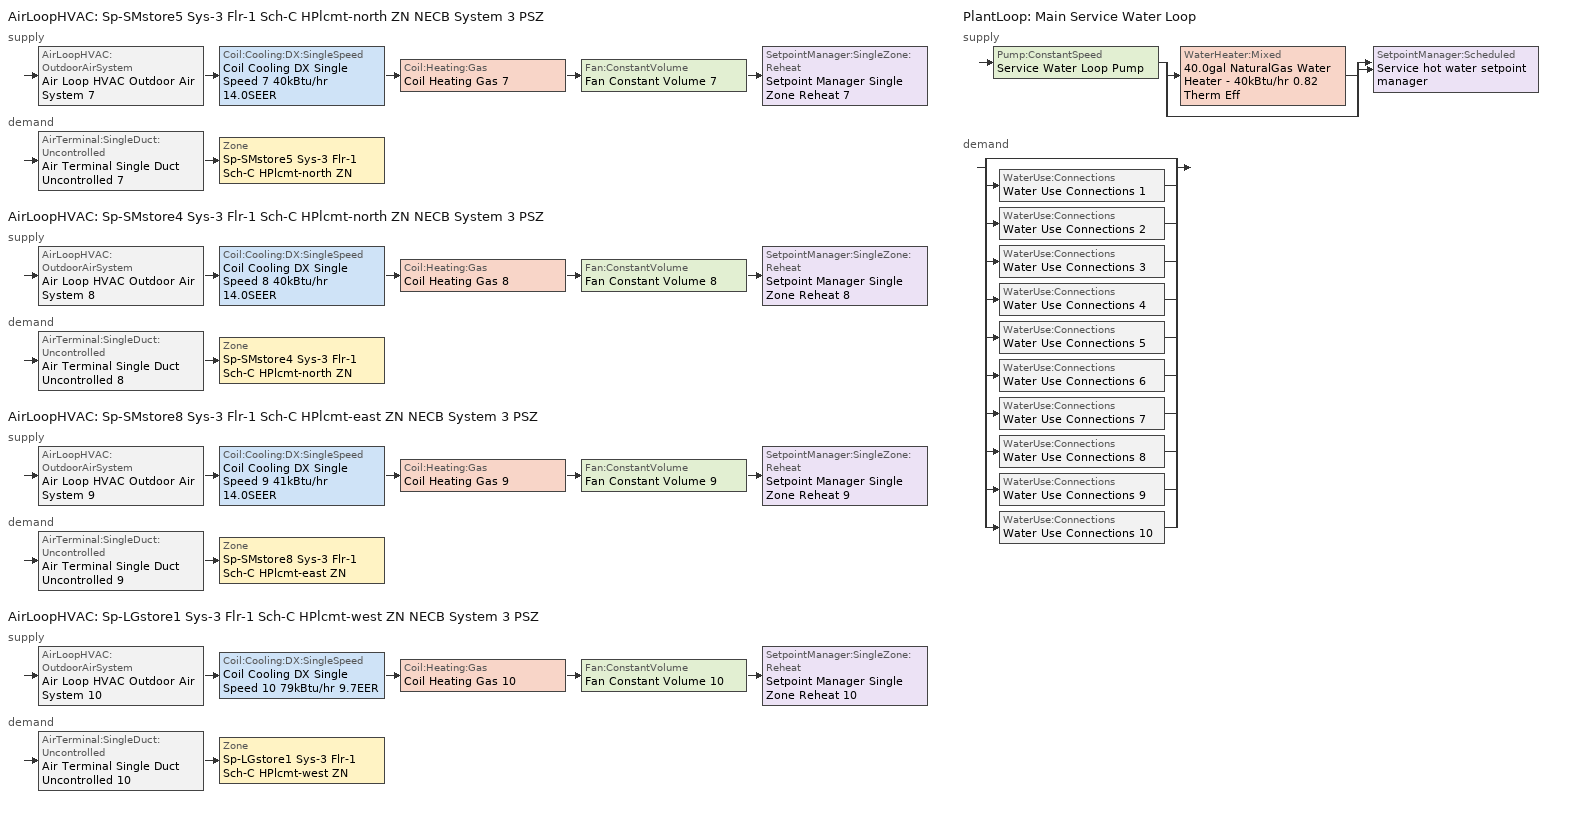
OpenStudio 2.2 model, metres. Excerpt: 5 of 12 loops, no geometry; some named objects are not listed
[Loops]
AirLoopHVAC 'Sp-SMstore5 Sys-3 Flr-1 Sch-C HPlcmt-north ZN NECB System 3 PSZ'
 supply: AirLoopHVAC:OutdoorAirSystem 'Air Loop HVAC Outdoor Air System 7' > Coil:Cooling:DX:SingleSpeed 'Coil Cooling DX Single Speed 7 40kBtu/hr 14.0SEER' > Coil:Heating:Gas 'Coil Heating Gas 7' > Fan:ConstantVolume 'Fan Constant Volume 7' > SetpointManager:SingleZone:Reheat 'Setpoint Manager Single Zone Reheat 7'
 demand: AirTerminal:SingleDuct:Uncontrolled 'Air Terminal Single Duct Uncontrolled 7' > Zone 'Sp-SMstore5 Sys-3 Flr-1 Sch-C HPlcmt-north ZN'
AirLoopHVAC 'Sp-SMstore4 Sys-3 Flr-1 Sch-C HPlcmt-north ZN NECB System 3 PSZ'
 supply: AirLoopHVAC:OutdoorAirSystem 'Air Loop HVAC Outdoor Air System 8' > Coil:Cooling:DX:SingleSpeed 'Coil Cooling DX Single Speed 8 40kBtu/hr 14.0SEER' > Coil:Heating:Gas 'Coil Heating Gas 8' > Fan:ConstantVolume 'Fan Constant Volume 8' > SetpointManager:SingleZone:Reheat 'Setpoint Manager Single Zone Reheat 8'
 demand: AirTerminal:SingleDuct:Uncontrolled 'Air Terminal Single Duct Uncontrolled 8' > Zone 'Sp-SMstore4 Sys-3 Flr-1 Sch-C HPlcmt-north ZN'
AirLoopHVAC 'Sp-SMstore8 Sys-3 Flr-1 Sch-C HPlcmt-east ZN NECB System 3 PSZ'
 supply: AirLoopHVAC:OutdoorAirSystem 'Air Loop HVAC Outdoor Air System 9' > Coil:Cooling:DX:SingleSpeed 'Coil Cooling DX Single Speed 9 41kBtu/hr 14.0SEER' > Coil:Heating:Gas 'Coil Heating Gas 9' > Fan:ConstantVolume 'Fan Constant Volume 9' > SetpointManager:SingleZone:Reheat 'Setpoint Manager Single Zone Reheat 9'
 demand: AirTerminal:SingleDuct:Uncontrolled 'Air Terminal Single Duct Uncontrolled 9' > Zone 'Sp-SMstore8 Sys-3 Flr-1 Sch-C HPlcmt-east ZN'
AirLoopHVAC 'Sp-LGstore1 Sys-3 Flr-1 Sch-C HPlcmt-west ZN NECB System 3 PSZ'
 supply: AirLoopHVAC:OutdoorAirSystem 'Air Loop HVAC Outdoor Air System 10' > Coil:Cooling:DX:SingleSpeed 'Coil Cooling DX Single Speed 10 79kBtu/hr 9.7EER' > Coil:Heating:Gas 'Coil Heating Gas 10' > Fan:ConstantVolume 'Fan Constant Volume 10' > SetpointManager:SingleZone:Reheat 'Setpoint Manager Single Zone Reheat 10'
 demand: AirTerminal:SingleDuct:Uncontrolled 'Air Terminal Single Duct Uncontrolled 10' > Zone 'Sp-LGstore1 Sys-3 Flr-1 Sch-C HPlcmt-west ZN'
PlantLoop 'Main Service Water Loop'
 supply: Pump:ConstantSpeed 'Service Water Loop Pump' > split
  | WaterHeater:Mixed '40.0gal NaturalGas Water Heater - 40kBtu/hr 0.82 Therm Eff'
  | bypass
  join > SetpointManager:Scheduled 'Service hot water setpoint manager'
 demand: split
  | bypass
  | WaterUse:Connections 'Water Use Connections 1'
  | WaterUse:Connections 'Water Use Connections 2'
  | WaterUse:Connections 'Water Use Connections 3'
  | WaterUse:Connections 'Water Use Connections 4'
  | WaterUse:Connections 'Water Use Connections 5'
  | WaterUse:Connections 'Water Use Connections 6'
  | WaterUse:Connections 'Water Use Connections 7'
  | WaterUse:Connections 'Water Use Connections 8'
  | WaterUse:Connections 'Water Use Connections 9'
  | WaterUse:Connections 'Water Use Connections 10'
[Sizing:Zone] Zone Cooling Design Supply Air Temperature Input Method=SupplyAirTemperature; Zone Cooling Design Supply Air Temperature {C}=13; Zone Cooling Design Supply Air Temperature Difference {deltaC}=11.11; Zone Heating Design Supply Air Temperature Input Method=SupplyAirTemperature; Zone Heating Design Supply Air Temperature {C}=43; Zone Heating Design Supply Air Temperature Difference {deltaC}=11.11; Zone Cooling Design Supply Air Humidity Ratio {kg-H2O/kg-air}=0.0085; Zone Heating Design Supply Air Humidity Ratio {kg-H2O/kg-air}=0.008; Zone Heating Sizing Factor=1.3; Zone Cooling Sizing Factor=1.1; Cooling Design Air Flow Method=DesignDay; Heating Design Air Flow Method=DesignDay; Account for Dedicated Outdoor Air System=No; Dedicated Outdoor Air System Control Strategy=NeutralSupplyAir; Dedicated Outdoor Air Low Setpoint Temperature for Design {C}=autosize; Dedicated Outdoor Air High Setpoint Temperature for Design {C}=autosize
Sp-SMstore5 Sys-3 Flr-1 Sch-C HPlcmt-north ZN; Sp-SMstore4 Sys-3 Flr-1 Sch-C HPlcmt-north ZN; Sp-SMstore8 Sys-3 Flr-1 Sch-C HPlcmt-east ZN; Sp-LGstore1 Sys-3 Flr-1 Sch-C HPlcmt-west ZN
[Zone equipment]
Sp-SMstore5 Sys-3 Flr-1 Sch-C HPlcmt-north ZN: Air Terminal Single Duct Uncontrolled 7, Zone HVAC Baseboard Convective Water 7
Sp-SMstore4 Sys-3 Flr-1 Sch-C HPlcmt-north ZN: Air Terminal Single Duct Uncontrolled 8, Zone HVAC Baseboard Convective Water 8
Sp-SMstore8 Sys-3 Flr-1 Sch-C HPlcmt-east ZN: Air Terminal Single Duct Uncontrolled 9, Zone HVAC Baseboard Convective Water 9
Sp-LGstore1 Sys-3 Flr-1 Sch-C HPlcmt-west ZN: Air Terminal Single Duct Uncontrolled 10, Zone HVAC Baseboard Convective Water 10
[PlantLoop]
Main Service Water Loop: Glycol Concentration=0; Maximum Loop Temperature {C}=60; Minimum Loop Temperature {C}=10; Plant Loop Volume {m3}=Autocalculate; Load Distribution Scheme=Optimal
[Sizing:Plant]
Main Service Water Loop: Loop Type=Heating; Design Loop Exit Temperature {C}=60; Loop Design Temperature Difference {deltaC}=5; Sizing Option=NonCoincident; Zone Timesteps in Averaging Window=1; Coincident Sizing Factor Mode=None
[AirLoopHVAC] Design Supply Air Flow Rate {m3/s}=AutoSize
Name | Availability Schedule | Availability Manager
Sp-SMstore5 Sys-3 Flr-1 Sch-C HPlcmt-north ZN NECB System 3 PSZ | Sp-SMstore5 Sys-3 Flr-1 Sch-C HPlcmt-north ZN NECB System 3 PSZ Occ Sch | Availability Manager Night Cycle 7
Sp-SMstore4 Sys-3 Flr-1 Sch-C HPlcmt-north ZN NECB System 3 PSZ | Sp-SMstore4 Sys-3 Flr-1 Sch-C HPlcmt-north ZN NECB System 3 PSZ Occ Sch | Availability Manager Night Cycle 6
Sp-SMstore8 Sys-3 Flr-1 Sch-C HPlcmt-east ZN NECB System 3 PSZ | Sp-SMstore8 Sys-3 Flr-1 Sch-C HPlcmt-east ZN NECB System 3 PSZ Occ Sch | Availability Manager Night Cycle 10
Sp-LGstore1 Sys-3 Flr-1 Sch-C HPlcmt-west ZN NECB System 3 PSZ | Sp-LGstore1 Sys-3 Flr-1 Sch-C HPlcmt-west ZN NECB System 3 PSZ Occ Sch | Availability Manager Night Cycle 1
[Sizing:System] Type of Load to Size On=Sensible; Design Outdoor Air Flow Rate {m3/s}=Autosize; Minimum System Air Flow Ratio=1; Preheat Design Temperature {C}=7; Preheat Design Humidity Ratio {kg-H2O/kg-Air}=0.008; Precool Design Temperature {C}=13; Precool Design Humidity Ratio {kg-H2O/kg-Air}=0.008; Central Cooling Design Supply Air Temperature {C}=13; Central Heating Design Supply Air Temperature {C}=43; Sizing Option=NonCoincident; 100% Outdoor Air in Cooling=No; 100% Outdoor Air in Heating=No; Central Cooling Design Supply Air Humidity Ratio {kg-H2O/kg-Air}=0.0085; Central Heating Design Supply Air Humidity Ratio {kg-H2O/kg-Air}=0.008; Cooling Design Air Flow Method=DesignDay; Cooling Design Air Flow Rate {m3/s}=0; Heating Design Air Flow Method=DesignDay; Heating Design Air Flow Rate {m3/s}=0; System Outdoor Air Method=ZoneSum; Zone Maximum Outdoor Air Fraction=1; Cooling Supply Air Flow Rate Per Floor Area {m3/s-m2}=0.00996765; Cooling Fraction of Autosized Cooling Supply Air Flow Rate=1; Cooling Supply Air Flow Rate Per Unit Cooling Capacity {m3/s-W}=3.94755e-05; Heating Supply Air Flow Rate Per Floor Area {m3/s-m2}=0.00996765; Heating Fraction of Autosized Heating Supply Air Flow Rate=1; Heating Fraction of Autosized Cooling Supply Air Flow Rate=1; Heating Supply Air Flow Rate Per Unit Heating Capacity {m3/s-W}=3.15882e-05; Cooling Design Capacity Method=CoolingDesignCapacity; Cooling Design Capacity {W}=autosize; Cooling Design Capacity Per Floor Area {W/m2}=234.7; Fraction of Autosized Cooling Design Capacity=1; Heating Design Capacity Method=HeatingDesignCapacity; Heating Design Capacity {W}=autosize; Heating Design Capacity Per Floor Area {W/m2}=157; Fraction of Autosized Heating Design Capacity=1; Central Cooling Capacity Control Method=OnOff
Sp-SMstore5 Sys-3 Flr-1 Sch-C HPlcmt-north ZN NECB System 3 PSZ; Sp-SMstore4 Sys-3 Flr-1 Sch-C HPlcmt-north ZN NECB System 3 PSZ; Sp-SMstore8 Sys-3 Flr-1 Sch-C HPlcmt-east ZN NECB System 3 PSZ; Sp-LGstore1 Sys-3 Flr-1 Sch-C HPlcmt-west ZN NECB System 3 PSZ
[Fan:ConstantVolume] Availability Schedule=Always On Discrete; Fan Efficiency=0.39975; Pressure Rise {Pa}=640; Maximum Flow Rate {m3/s}=AutoSize; Motor Efficiency=0.615
Fan Constant Volume 7; Fan Constant Volume 8; Fan Constant Volume 9; Fan Constant Volume 10
[Coil:Heating:Gas] Availability Schedule=Always On Discrete; Gas Burner Efficiency=0.8; Nominal Capacity {W}=AutoSize; Parasitic Electric Load {W}=0; Parasitic Gas Load {W}=0
Coil Heating Gas 7; Coil Heating Gas 8; Coil Heating Gas 9; Coil Heating Gas 10
[Coil:Cooling:DX:SingleSpeed] Availability Schedule=Always On Discrete; Rated Total Cooling Capacity {W}=autosize; Rated Sensible Heat Ratio=autosize; Rated Air Flow Rate {m3/s}=autosize; Rated Evaporator Fan Power Per Volume Flow Rate {W/(m3/s)}=773.3; Condenser Type=AirCooled; Evaporative Condenser Effectiveness=0; Evaporative Condenser Air Flow Rate {m3/s}=Autosize; Evaporative Condenser Pump Rated Power Consumption {W}=Autosize; Crankcase Heater Capacity {W}=0; Maximum Outdoor Dry-Bulb Temperature for Crankcase Heater Operation {C}=0; Basin Heater Capacity {W/K}=0; Basin Heater Setpoint Temperature {C}=10
Name | Rated COP {W/W} | Total Cooling Capacity Function of Temperature Curve | Total Cooling Capacity Function of Flow Fraction Curve | Energy Input Ratio Function of Temperature Curve | Energy Input Ratio Function of Flow Fraction Curve | Part Load Fraction Correlation Curve
Coil Cooling DX Single Speed 7 40kBtu/hr 14.0SEER | 3.8248 | DXCOOL-NECB2011-REF-CAPFT 7 | DXCOOL-NECB2011-REF-CAPFFLOW 7 | DXCOOL-NECB2011-REF-COOLEIRFT 7 | DXCOOL-NECB2011-REF-COOLEIRFFLOW 7 | DXCOOL-NECB2011-REF-COOLPLFFPLR 7
Coil Cooling DX Single Speed 8 40kBtu/hr 14.0SEER | 3.8248 | DXCOOL-NECB2011-REF-CAPFT 8 | DXCOOL-NECB2011-REF-CAPFFLOW 8 | DXCOOL-NECB2011-REF-COOLEIRFT 8 | DXCOOL-NECB2011-REF-COOLEIRFFLOW 8 | DXCOOL-NECB2011-REF-COOLPLFFPLR 8
Coil Cooling DX Single Speed 9 41kBtu/hr 14.0SEER | 3.8248 | DXCOOL-NECB2011-REF-CAPFT 9 | DXCOOL-NECB2011-REF-CAPFFLOW 9 | DXCOOL-NECB2011-REF-COOLEIRFT 9 | DXCOOL-NECB2011-REF-COOLEIRFFLOW 9 | DXCOOL-NECB2011-REF-COOLPLFFPLR 9
Coil Cooling DX Single Speed 10 79kBtu/hr 9.7EER | 3.33849 | DXCOOL-NECB2011-REF-CAPFT 1 | DXCOOL-NECB2011-REF-CAPFFLOW 1 | DXCOOL-NECB2011-REF-COOLEIRFT 1 | DXCOOL-NECB2011-REF-COOLEIRFFLOW 1 | DXCOOL-NECB2011-REF-COOLPLFFPLR 1
[Controller:OutdoorAir] Minimum Outdoor Air Flow Rate {m3/s}=0; Maximum Outdoor Air Flow Rate {m3/s}=Autosize; Economizer Control Action Type=ModulateFlow; Lockout Type=NoLockout; Minimum Limit Type=FixedMinimum; High Humidity Control=No; Heat Recovery Bypass Control Type=BypassWhenWithinEconomizerLimits
Name | Economizer Control Type | Economizer Maximum Limit Dry-Bulb Temperature {C} | Economizer Maximum Limit Enthalpy {J/kg} | Economizer Minimum Limit Dry-Bulb Temperature {C} | Minimum Outdoor Air Schedule | Controller Mechanical Ventilation
Controller Outdoor Air 7 | NoEconomizer | 28 | 64000 | -100 | Sp-SMstore5 Sys-3 Flr-1 Sch-C HPlcmt-north ZN NECB System 3 PSZ Occ Sch | Controller Mechanical Ventilation 7
Controller Outdoor Air 8 | NoEconomizer | 28 | 64000 | -100 | Sp-SMstore4 Sys-3 Flr-1 Sch-C HPlcmt-north ZN NECB System 3 PSZ Occ Sch | Controller Mechanical Ventilation 8
Controller Outdoor Air 9 | NoEconomizer | 28 | 64000 | -100 | Sp-SMstore8 Sys-3 Flr-1 Sch-C HPlcmt-east ZN NECB System 3 PSZ Occ Sch | Controller Mechanical Ventilation 9
Controller Outdoor Air 10 | DifferentialEnthalpy |  |  |  | Sp-LGstore1 Sys-3 Flr-1 Sch-C HPlcmt-west ZN NECB System 3 PSZ Occ Sch | Controller Mechanical Ventilation 10
[Controller:MechanicalVentilation] Availability Schedule=Always On Discrete; System Outdoor Air Method=ZoneSum
Controller Mechanical Ventilation 7; Controller Mechanical Ventilation 8; Controller Mechanical Ventilation 9; Controller Mechanical Ventilation 10
[AirLoopHVAC:OutdoorAirSystem]
Name | Controller
Air Loop HVAC Outdoor Air System 7 | Controller Outdoor Air 7
Air Loop HVAC Outdoor Air System 8 | Controller Outdoor Air 8
Air Loop HVAC Outdoor Air System 9 | Controller Outdoor Air 9
Air Loop HVAC Outdoor Air System 10 | Controller Outdoor Air 10
[SetpointManager:SingleZone:Reheat] Minimum Supply Air Temperature {C}=13; Maximum Supply Air Temperature {C}=43
Name | Control Zone
Setpoint Manager Single Zone Reheat 7 | Sp-SMstore5 Sys-3 Flr-1 Sch-C HPlcmt-north ZN
Setpoint Manager Single Zone Reheat 8 | Sp-SMstore4 Sys-3 Flr-1 Sch-C HPlcmt-north ZN
Setpoint Manager Single Zone Reheat 9 | Sp-SMstore8 Sys-3 Flr-1 Sch-C HPlcmt-east ZN
Setpoint Manager Single Zone Reheat 10 | Sp-LGstore1 Sys-3 Flr-1 Sch-C HPlcmt-west ZN
[AirTerminal:SingleDuct:Uncontrolled] Availability Schedule=Always On Discrete; Maximum Air Flow Rate {m3/s}=AutoSize
Air Terminal Single Duct Uncontrolled 7; Air Terminal Single Duct Uncontrolled 8; Air Terminal Single Duct Uncontrolled 9; Air Terminal Single Duct Uncontrolled 10
[SetpointManager:Scheduled]
Service hot water setpoint manager: Control Variable=Temperature; Schedule=Service Water Loop Temp - 140F
[Pump:ConstantSpeed]
Service Water Loop Pump: Rated Flow Rate {m3/s}=autosize; Rated Pump Head {Pa}=0.001; Rated Power Consumption {W}=autosize; Motor Efficiency=0.7; Fraction of Motor Inefficiencies to Fluid Stream=0; Pump Control Type=Intermittent
[WaterHeater:Mixed]
40.0gal NaturalGas Water Heater - 40kBtu/hr 0.82 Therm Eff: Tank Volume {m3}=0.151416; Setpoint Temperature Schedule=Service Water Loop Temp - 140F; Deadband Temperature Difference {deltaC}=2; Maximum Temperature Limit {C}=82.2222; Heater Control Type=Cycle; Heater Maximum Capacity {W}=11722.8; Heater Fuel Type=NaturalGas; Heater Thermal Efficiency=0.82; Part Load Factor Curve=SWH-EFFFPLR-NECB2011; Off Cycle Parasitic Fuel Consumption Rate {W}=20; Off Cycle Parasitic Fuel Type=NaturalGas; Off Cycle Parasitic Heat Fraction to Tank=0.8; On Cycle Parasitic Fuel Type=NaturalGas; On Cycle Parasitic Heat Fraction to Tank=0; Ambient Temperature Indicator=Schedule; Ambient Temperature Schedule=Water Heater Ambient Temp Schedule - 70F; Off Cycle Loss Coefficient to Ambient Temperature {W/K}=3.29106; On Cycle Loss Coefficient to Ambient Temperature {W/K}=3.29106; Use Side Effectiveness=1; Source Side Effectiveness=1; Use Side Design Flow Rate {m3/s}=autosize; Source Side Design Flow Rate {m3/s}=autosize; Indirect Water Heating Recovery Time {hr}=1.5
[WaterUse:Connections]
Name | Water Use Equipment Name 1
Water Use Connections 1 | Lgstore1 Service Water Use 0.04gal/min
Water Use Connections 2 | Lgstore2 Service Water Use 0.04gal/min
Water Use Connections 3 | Smstore1 Service Water Use 0.02gal/min
Water Use Connections 4 | Smstore2 Service Water Use 0.02gal/min
Water Use Connections 5 | Smstore3 Service Water Use 0.02gal/min
Water Use Connections 6 | Smstore4 Service Water Use 0.02gal/min
Water Use Connections 7 | Smstore5 Service Water Use 0.02gal/min
Water Use Connections 8 | Smstore6 Service Water Use 0.02gal/min
Water Use Connections 9 | Smstore7 Service Water Use 0.02gal/min
Water Use Connections 10 | Smstore8 Service Water Use 0.02gal/min
[WaterUse:Equipment:Definition]
Name | Peak Flow Rate {m3/s} | Target Temperature Schedule | Sensible Fraction Schedule | Latent Fraction Schedule
Lgstore1 Service Water Use Def 0.04gal/min | 2.49062e-06 | Schedule Ruleset 5 | Schedule Ruleset 3 | Schedule Ruleset 4
Lgstore2 Service Water Use Def 0.04gal/min | 2.49062e-06 | Schedule Ruleset 8 | Schedule Ruleset 6 | Schedule Ruleset 7
Smstore1 Service Water Use Def 0.02gal/min | 1.24531e-06 | Schedule Ruleset 11 | Schedule Ruleset 9 | Schedule Ruleset 10
Smstore2 Service Water Use Def 0.02gal/min | 1.24531e-06 | Schedule Ruleset 14 | Schedule Ruleset 12 | Schedule Ruleset 13
Smstore3 Service Water Use Def 0.02gal/min | 1.24531e-06 | Schedule Ruleset 17 | Schedule Ruleset 15 | Schedule Ruleset 16
Smstore4 Service Water Use Def 0.02gal/min | 1.24531e-06 | Schedule Ruleset 20 | Schedule Ruleset 18 | Schedule Ruleset 19
Smstore5 Service Water Use Def 0.02gal/min | 1.24531e-06 | Schedule Ruleset 23 | Schedule Ruleset 21 | Schedule Ruleset 22
Smstore6 Service Water Use Def 0.02gal/min | 1.24531e-06 | Schedule Ruleset 26 | Schedule Ruleset 24 | Schedule Ruleset 25
Smstore7 Service Water Use Def 0.02gal/min | 1.24531e-06 | Schedule Ruleset 29 | Schedule Ruleset 27 | Schedule Ruleset 28
Smstore8 Service Water Use Def 0.02gal/min | 1.24531e-06 | Schedule Ruleset 32 | Schedule Ruleset 30 | Schedule Ruleset 31
[WaterUse:Equipment] Flow Rate Fraction Schedule=NECB-C-Service Water Heating
Name | Water Use Equipment Definition | Space
Lgstore1 Service Water Use 0.04gal/min | Lgstore1 Service Water Use Def 0.04gal/min | LGstore1
Lgstore2 Service Water Use 0.04gal/min | Lgstore2 Service Water Use Def 0.04gal/min | LGstore2
Smstore1 Service Water Use 0.02gal/min | Smstore1 Service Water Use Def 0.02gal/min | SMstore1
Smstore2 Service Water Use 0.02gal/min | Smstore2 Service Water Use Def 0.02gal/min | SMstore2
Smstore3 Service Water Use 0.02gal/min | Smstore3 Service Water Use Def 0.02gal/min | SMstore3
Smstore4 Service Water Use 0.02gal/min | Smstore4 Service Water Use Def 0.02gal/min | SMstore4
Smstore5 Service Water Use 0.02gal/min | Smstore5 Service Water Use Def 0.02gal/min | SMstore5
Smstore6 Service Water Use 0.02gal/min | Smstore6 Service Water Use Def 0.02gal/min | SMstore6
Smstore7 Service Water Use 0.02gal/min | Smstore7 Service Water Use Def 0.02gal/min | SMstore7
Smstore8 Service Water Use 0.02gal/min | Smstore8 Service Water Use Def 0.02gal/min | SMstore8
[AvailabilityManager:NightCycle] Control Type=CycleOnAny; Thermostat Tolerance {deltaC}=1; Cycling Run Time {s}=3600
Availability Manager Night Cycle 1; Availability Manager Night Cycle 6; Availability Manager Night Cycle 7; Availability Manager Night Cycle 10
[Schedule:Ruleset]
Service Water Loop Temp - 140F: Default Day Schedule=Service Water Loop Temp - 140F Default
Water Heater Ambient Temp Schedule - 70F: Default Day Schedule=Water Heater Ambient Temp Schedule - 70F Default
Schedule Ruleset 3: Default Day Schedule=Schedule Day 5
Schedule Ruleset 4: Default Day Schedule=Schedule Day 6
Schedule Ruleset 5: Default Day Schedule=Schedule Day 7
NECB-C-Service Water Heating: Default Day Schedule=NECB-C-Service Water Heating Default
Schedule Ruleset 6: Default Day Schedule=Schedule Day 8
Schedule Ruleset 7: Default Day Schedule=Schedule Day 9
Schedule Ruleset 8: Default Day Schedule=Schedule Day 10
Schedule Ruleset 9: Default Day Schedule=Schedule Day 11
Schedule Ruleset 10: Default Day Schedule=Schedule Day 12
Schedule Ruleset 11: Default Day Schedule=Schedule Day 13
Schedule Ruleset 12: Default Day Schedule=Schedule Day 14
Schedule Ruleset 13: Default Day Schedule=Schedule Day 15
Schedule Ruleset 14: Default Day Schedule=Schedule Day 16
Schedule Ruleset 15: Default Day Schedule=Schedule Day 17
Schedule Ruleset 16: Default Day Schedule=Schedule Day 18
Schedule Ruleset 17: Default Day Schedule=Schedule Day 19
Schedule Ruleset 18: Default Day Schedule=Schedule Day 20
Schedule Ruleset 19: Default Day Schedule=Schedule Day 21
Schedule Ruleset 20: Default Day Schedule=Schedule Day 22
Schedule Ruleset 21: Default Day Schedule=Schedule Day 23
Schedule Ruleset 22: Default Day Schedule=Schedule Day 24
Schedule Ruleset 23: Default Day Schedule=Schedule Day 25
Schedule Ruleset 24: Default Day Schedule=Schedule Day 26
Schedule Ruleset 25: Default Day Schedule=Schedule Day 27
Schedule Ruleset 26: Default Day Schedule=Schedule Day 28
Schedule Ruleset 27: Default Day Schedule=Schedule Day 29
Schedule Ruleset 28: Default Day Schedule=Schedule Day 30
Schedule Ruleset 29: Default Day Schedule=Schedule Day 31
Schedule Ruleset 30: Default Day Schedule=Schedule Day 32
Schedule Ruleset 31: Default Day Schedule=Schedule Day 33
Schedule Ruleset 32: Default Day Schedule=Schedule Day 34
Sp-LGstore1 Sys-3 Flr-1 Sch-C HPlcmt-west ZN NECB System 3 PSZ Occ Sch: Default Day Schedule=Sp-LGstore1 Sys-3 Flr-1 Sch-C HPlcmt-west ZN NECB System 3 PSZ Occ Sch Default; Summer Design Day Schedule=Sp-LGstore1 Sys-3 Flr-1 Sch-C HPlcmt-west ZN NECB System 3 PSZ Occ Sch Summer Design Day; Winter Design Day Schedule=Sp-LGstore1 Sys-3 Flr-1 Sch-C HPlcmt-west ZN NECB System 3 PSZ Occ Sch Winter Design Day
Sp-SMstore4 Sys-3 Flr-1 Sch-C HPlcmt-north ZN NECB System 3 PSZ Occ Sch: Default Day Schedule=Sp-SMstore4 Sys-3 Flr-1 Sch-C HPlcmt-north ZN NECB System 3 PSZ Occ Sch Default; Summer Design Day Schedule=Sp-SMstore4 Sys-3 Flr-1 Sch-C HPlcmt-north ZN NECB System 3 PSZ Occ Sch Summer Design Day; Winter Design Day Schedule=Sp-SMstore4 Sys-3 Flr-1 Sch-C HPlcmt-north ZN NECB System 3 PSZ Occ Sch Winter Design Day
Sp-SMstore5 Sys-3 Flr-1 Sch-C HPlcmt-north ZN NECB System 3 PSZ Occ Sch: Default Day Schedule=Sp-SMstore5 Sys-3 Flr-1 Sch-C HPlcmt-north ZN NECB System 3 PSZ Occ Sch Default; Summer Design Day Schedule=Sp-SMstore5 Sys-3 Flr-1 Sch-C HPlcmt-north ZN NECB System 3 PSZ Occ Sch Summer Design Day; Winter Design Day Schedule=Sp-SMstore5 Sys-3 Flr-1 Sch-C HPlcmt-north ZN NECB System 3 PSZ Occ Sch Winter Design Day
Sp-SMstore8 Sys-3 Flr-1 Sch-C HPlcmt-east ZN NECB System 3 PSZ Occ Sch: Default Day Schedule=Sp-SMstore8 Sys-3 Flr-1 Sch-C HPlcmt-east ZN NECB System 3 PSZ Occ Sch Default; Summer Design Day Schedule=Sp-SMstore8 Sys-3 Flr-1 Sch-C HPlcmt-east ZN NECB System 3 PSZ Occ Sch Summer Design Day; Winter Design Day Schedule=Sp-SMstore8 Sys-3 Flr-1 Sch-C HPlcmt-east ZN NECB System 3 PSZ Occ Sch Winter Design Day
[Schedule:Day]
Service Water Loop Temp - 140F Default; Schedule Day 7; Schedule Day 10; Schedule Day 13; Schedule Day 16; Schedule Day 19; Schedule Day 22; Schedule Day 25; Schedule Day 28; Schedule Day 31; Schedule Day 34: 24, 0, 60
Water Heater Ambient Temp Schedule - 70F Default: 24, 0, 21.1111
Schedule Day 5; Schedule Day 8; Schedule Day 11; Schedule Day 14; Schedule Day 17; Schedule Day 20; Schedule Day 23; Schedule Day 26; Schedule Day 29; Schedule Day 32: 24, 0, 0.2
Schedule Day 6; Schedule Day 9; Schedule Day 12; Schedule Day 15; Schedule Day 18; Schedule Day 21; Schedule Day 24; Schedule Day 27; Schedule Day 30; Schedule Day 33: 24, 0, 0.05
NECB-C-Service Water Heating Default; NECB-C-Service Water Heating Default|Wkdy Day: 8, 0, 0.05, 9, 0, 0.1, 10, 0, 0.2, 11, 0, 0.3, 12, 0, 0.4, 16, 0, 0.8, 17, 0, 0.6, 18, 0, 0.4, 19, 0, 0.3, 21, 0, 0.2, 24, 0, 0.05
NECB-C-Service Water Heating Sat Day: 8, 0, 0.05, 9, 0, 0.1, 10, 0, 0.2, 11, 0, 0.3, 12, 0, 0.5, 16, 0, 0.9, 17, 0, 0.7, 18, 0, 0.5, 19, 0, 0.3, 21, 0, 0.2, 24, 0, 0.05
NECB-C-Service Water Heating Sun|Hol Day: 10, 0, 0.05, 11, 0, 0.1, 12, 0, 0.2, 13, 0, 0.4, 15, 0, 0.8, 16, 0, 0.6, 17, 0, 0.4, 18, 0, 0.3, 19, 0, 0.2, 24, 0, 0.05
Sp-LGstore1 Sys-3 Flr-1 Sch-C HPlcmt-west ZN NECB System 3 PSZ Occ Sch Default; Sp-LGstore1 Sys-3 Flr-1 Sch-C HPlcmt-west ZN NECB System 3 PSZ Occ Sch Winter Design Day; Sp-LGstore1 Sys-3 Flr-1 Sch-C HPlcmt-west ZN NECB System 3 PSZ Occ Sch Summer Design Day; Sp-SMstore4 Sys-3 Flr-1 Sch-C HPlcmt-north ZN NECB System 3 PSZ Occ Sch Default; Sp-SMstore4 Sys-3 Flr-1 Sch-C HPlcmt-north ZN NECB System 3 PSZ Occ Sch Winter Design Day; Sp-SMstore4 Sys-3 Flr-1 Sch-C HPlcmt-north ZN NECB System 3 PSZ Occ Sch Summer Design Day; Sp-SMstore5 Sys-3 Flr-1 Sch-C HPlcmt-north ZN NECB System 3 PSZ Occ Sch Default; Sp-SMstore5 Sys-3 Flr-1 Sch-C HPlcmt-north ZN NECB System 3 PSZ Occ Sch Winter Design Day; Sp-SMstore5 Sys-3 Flr-1 Sch-C HPlcmt-north ZN NECB System 3 PSZ Occ Sch Summer Design Day; Sp-SMstore8 Sys-3 Flr-1 Sch-C HPlcmt-east ZN NECB System 3 PSZ Occ Sch Default; Sp-SMstore8 Sys-3 Flr-1 Sch-C HPlcmt-east ZN NECB System 3 PSZ Occ Sch Winter Design Day; Sp-SMstore8 Sys-3 Flr-1 Sch-C HPlcmt-east ZN NECB System 3 PSZ Occ Sch Summer Design Day: 24, 0, 1
Sp-LGstore1 Sys-3 Flr-1 Sch-C HPlcmt-west ZN NECB System 3 PSZ Occ Sch Monday; Sp-LGstore1 Sys-3 Flr-1 Sch-C HPlcmt-west ZN NECB System 3 PSZ Occ Sch Tuesday; Sp-LGstore1 Sys-3 Flr-1 Sch-C HPlcmt-west ZN NECB System 3 PSZ Occ Sch Wednesday; Sp-LGstore1 Sys-3 Flr-1 Sch-C HPlcmt-west ZN NECB System 3 PSZ Occ Sch Thursday; Sp-LGstore1 Sys-3 Flr-1 Sch-C HPlcmt-west ZN NECB System 3 PSZ Occ Sch Friday; Sp-LGstore1 Sys-3 Flr-1 Sch-C HPlcmt-west ZN NECB System 3 PSZ Occ Sch Saturday; Sp-SMstore4 Sys-3 Flr-1 Sch-C HPlcmt-north ZN NECB System 3 PSZ Occ Sch Monday; Sp-SMstore4 Sys-3 Flr-1 Sch-C HPlcmt-north ZN NECB System 3 PSZ Occ Sch Tuesday; Sp-SMstore4 Sys-3 Flr-1 Sch-C HPlcmt-north ZN NECB System 3 PSZ Occ Sch Wednesday; Sp-SMstore4 Sys-3 Flr-1 Sch-C HPlcmt-north ZN NECB System 3 PSZ Occ Sch Thursday; Sp-SMstore4 Sys-3 Flr-1 Sch-C HPlcmt-north ZN NECB System 3 PSZ Occ Sch Friday; Sp-SMstore4 Sys-3 Flr-1 Sch-C HPlcmt-north ZN NECB System 3 PSZ Occ Sch Saturday; Sp-SMstore5 Sys-3 Flr-1 Sch-C HPlcmt-north ZN NECB System 3 PSZ Occ Sch Monday; Sp-SMstore5 Sys-3 Flr-1 Sch-C HPlcmt-north ZN NECB System 3 PSZ Occ Sch Tuesday; Sp-SMstore5 Sys-3 Flr-1 Sch-C HPlcmt-north ZN NECB System 3 PSZ Occ Sch Wednesday; Sp-SMstore5 Sys-3 Flr-1 Sch-C HPlcmt-north ZN NECB System 3 PSZ Occ Sch Thursday; Sp-SMstore5 Sys-3 Flr-1 Sch-C HPlcmt-north ZN NECB System 3 PSZ Occ Sch Friday; Sp-SMstore5 Sys-3 Flr-1 Sch-C HPlcmt-north ZN NECB System 3 PSZ Occ Sch Saturday; Sp-SMstore8 Sys-3 Flr-1 Sch-C HPlcmt-east ZN NECB System 3 PSZ Occ Sch Monday; Sp-SMstore8 Sys-3 Flr-1 Sch-C HPlcmt-east ZN NECB System 3 PSZ Occ Sch Tuesday; Sp-SMstore8 Sys-3 Flr-1 Sch-C HPlcmt-east ZN NECB System 3 PSZ Occ Sch Wednesday; Sp-SMstore8 Sys-3 Flr-1 Sch-C HPlcmt-east ZN NECB System 3 PSZ Occ Sch Thursday; Sp-SMstore8 Sys-3 Flr-1 Sch-C HPlcmt-east ZN NECB System 3 PSZ Occ Sch Friday; Sp-SMstore8 Sys-3 Flr-1 Sch-C HPlcmt-east ZN NECB System 3 PSZ Occ Sch Saturday: 9, 0, 0, 21, 0, 1, 24, 0, 0
Sp-LGstore1 Sys-3 Flr-1 Sch-C HPlcmt-west ZN NECB System 3 PSZ Occ Sch Sunday; Sp-SMstore4 Sys-3 Flr-1 Sch-C HPlcmt-north ZN NECB System 3 PSZ Occ Sch Sunday; Sp-SMstore5 Sys-3 Flr-1 Sch-C HPlcmt-north ZN NECB System 3 PSZ Occ Sch Sunday; Sp-SMstore8 Sys-3 Flr-1 Sch-C HPlcmt-east ZN NECB System 3 PSZ Occ Sch Sunday: 11, 0, 0, 19, 0, 1, 24, 0, 0
[Schedule:Rule] Date Specification Type=DateRange; Start Month=1; Start Day=1; End Month=12
Name | Schedule Ruleset | Rule Order | Day Schedule | Apply Monday | Apply Tuesday | Apply Wednesday | Apply Thursday | Apply Friday | End Day | Apply Saturday | Apply Sunday
Schedule Rule 17 | NECB-C-Service Water Heating | 2 | NECB-C-Service Water Heating Default|Wkdy Day | Yes | Yes | Yes | Yes | Yes | 31
Schedule Rule 18 | NECB-C-Service Water Heating | 1 | NECB-C-Service Water Heating Sat Day |  |  |  |  |  | 31 | Yes
Schedule Rule 19 | NECB-C-Service Water Heating | 0 | NECB-C-Service Water Heating Sun|Hol Day |  |  |  |  |  | 31 |  | Yes
Sp-LGstore1 Sys-3 Flr-1 Sch-C HPlcmt-west ZN NECB System 3 PSZ Occ Sch Monday Rule | Sp-LGstore1 Sys-3 Flr-1 Sch-C HPlcmt-west ZN NECB System 3 PSZ Occ Sch | 6 | Sp-LGstore1 Sys-3 Flr-1 Sch-C HPlcmt-west ZN NECB System 3 PSZ Occ Sch Monday | Yes |  |  |  |  | 25
Sp-LGstore1 Sys-3 Flr-1 Sch-C HPlcmt-west ZN NECB System 3 PSZ Occ Sch Tuesday Rule | Sp-LGstore1 Sys-3 Flr-1 Sch-C HPlcmt-west ZN NECB System 3 PSZ Occ Sch | 5 | Sp-LGstore1 Sys-3 Flr-1 Sch-C HPlcmt-west ZN NECB System 3 PSZ Occ Sch Tuesday |  | Yes |  |  |  | 26
Sp-LGstore1 Sys-3 Flr-1 Sch-C HPlcmt-west ZN NECB System 3 PSZ Occ Sch Wednesday Rule | Sp-LGstore1 Sys-3 Flr-1 Sch-C HPlcmt-west ZN NECB System 3 PSZ Occ Sch | 4 | Sp-LGstore1 Sys-3 Flr-1 Sch-C HPlcmt-west ZN NECB System 3 PSZ Occ Sch Wednesday |  |  | Yes |  |  | 27
Sp-LGstore1 Sys-3 Flr-1 Sch-C HPlcmt-west ZN NECB System 3 PSZ Occ Sch Thursday Rule | Sp-LGstore1 Sys-3 Flr-1 Sch-C HPlcmt-west ZN NECB System 3 PSZ Occ Sch | 3 | Sp-LGstore1 Sys-3 Flr-1 Sch-C HPlcmt-west ZN NECB System 3 PSZ Occ Sch Thursday |  |  |  | Yes |  | 28
Sp-LGstore1 Sys-3 Flr-1 Sch-C HPlcmt-west ZN NECB System 3 PSZ Occ Sch Friday Rule | Sp-LGstore1 Sys-3 Flr-1 Sch-C HPlcmt-west ZN NECB System 3 PSZ Occ Sch | 2 | Sp-LGstore1 Sys-3 Flr-1 Sch-C HPlcmt-west ZN NECB System 3 PSZ Occ Sch Friday |  |  |  |  | Yes | 29
Sp-LGstore1 Sys-3 Flr-1 Sch-C HPlcmt-west ZN NECB System 3 PSZ Occ Sch Saturday Rule | Sp-LGstore1 Sys-3 Flr-1 Sch-C HPlcmt-west ZN NECB System 3 PSZ Occ Sch | 1 | Sp-LGstore1 Sys-3 Flr-1 Sch-C HPlcmt-west ZN NECB System 3 PSZ Occ Sch Saturday |  |  |  |  |  | 30 | Yes
Sp-LGstore1 Sys-3 Flr-1 Sch-C HPlcmt-west ZN NECB System 3 PSZ Occ Sch Sunday Rule | Sp-LGstore1 Sys-3 Flr-1 Sch-C HPlcmt-west ZN NECB System 3 PSZ Occ Sch | 0 | Sp-LGstore1 Sys-3 Flr-1 Sch-C HPlcmt-west ZN NECB System 3 PSZ Occ Sch Sunday |  |  |  |  |  | 31 |  | Yes
Sp-SMstore4 Sys-3 Flr-1 Sch-C HPlcmt-north ZN NECB System 3 PSZ Occ Sch Monday Rule | Sp-SMstore4 Sys-3 Flr-1 Sch-C HPlcmt-north ZN NECB System 3 PSZ Occ Sch | 6 | Sp-SMstore4 Sys-3 Flr-1 Sch-C HPlcmt-north ZN NECB System 3 PSZ Occ Sch Monday | Yes |  |  |  |  | 25
Sp-SMstore4 Sys-3 Flr-1 Sch-C HPlcmt-north ZN NECB System 3 PSZ Occ Sch Tuesday Rule | Sp-SMstore4 Sys-3 Flr-1 Sch-C HPlcmt-north ZN NECB System 3 PSZ Occ Sch | 5 | Sp-SMstore4 Sys-3 Flr-1 Sch-C HPlcmt-north ZN NECB System 3 PSZ Occ Sch Tuesday |  | Yes |  |  |  | 26
Sp-SMstore4 Sys-3 Flr-1 Sch-C HPlcmt-north ZN NECB System 3 PSZ Occ Sch Wednesday Rule | Sp-SMstore4 Sys-3 Flr-1 Sch-C HPlcmt-north ZN NECB System 3 PSZ Occ Sch | 4 | Sp-SMstore4 Sys-3 Flr-1 Sch-C HPlcmt-north ZN NECB System 3 PSZ Occ Sch Wednesday |  |  | Yes |  |  | 27
Sp-SMstore4 Sys-3 Flr-1 Sch-C HPlcmt-north ZN NECB System 3 PSZ Occ Sch Thursday Rule | Sp-SMstore4 Sys-3 Flr-1 Sch-C HPlcmt-north ZN NECB System 3 PSZ Occ Sch | 3 | Sp-SMstore4 Sys-3 Flr-1 Sch-C HPlcmt-north ZN NECB System 3 PSZ Occ Sch Thursday |  |  |  | Yes |  | 28
Sp-SMstore4 Sys-3 Flr-1 Sch-C HPlcmt-north ZN NECB System 3 PSZ Occ Sch Friday Rule | Sp-SMstore4 Sys-3 Flr-1 Sch-C HPlcmt-north ZN NECB System 3 PSZ Occ Sch | 2 | Sp-SMstore4 Sys-3 Flr-1 Sch-C HPlcmt-north ZN NECB System 3 PSZ Occ Sch Friday |  |  |  |  | Yes | 29
Sp-SMstore4 Sys-3 Flr-1 Sch-C HPlcmt-north ZN NECB System 3 PSZ Occ Sch Saturday Rule | Sp-SMstore4 Sys-3 Flr-1 Sch-C HPlcmt-north ZN NECB System 3 PSZ Occ Sch | 1 | Sp-SMstore4 Sys-3 Flr-1 Sch-C HPlcmt-north ZN NECB System 3 PSZ Occ Sch Saturday |  |  |  |  |  | 30 | Yes
Sp-SMstore4 Sys-3 Flr-1 Sch-C HPlcmt-north ZN NECB System 3 PSZ Occ Sch Sunday Rule | Sp-SMstore4 Sys-3 Flr-1 Sch-C HPlcmt-north ZN NECB System 3 PSZ Occ Sch | 0 | Sp-SMstore4 Sys-3 Flr-1 Sch-C HPlcmt-north ZN NECB System 3 PSZ Occ Sch Sunday |  |  |  |  |  | 31 |  | Yes
Sp-SMstore5 Sys-3 Flr-1 Sch-C HPlcmt-north ZN NECB System 3 PSZ Occ Sch Monday Rule | Sp-SMstore5 Sys-3 Flr-1 Sch-C HPlcmt-north ZN NECB System 3 PSZ Occ Sch | 6 | Sp-SMstore5 Sys-3 Flr-1 Sch-C HPlcmt-north ZN NECB System 3 PSZ Occ Sch Monday | Yes |  |  |  |  | 25
Sp-SMstore5 Sys-3 Flr-1 Sch-C HPlcmt-north ZN NECB System 3 PSZ Occ Sch Tuesday Rule | Sp-SMstore5 Sys-3 Flr-1 Sch-C HPlcmt-north ZN NECB System 3 PSZ Occ Sch | 5 | Sp-SMstore5 Sys-3 Flr-1 Sch-C HPlcmt-north ZN NECB System 3 PSZ Occ Sch Tuesday |  | Yes |  |  |  | 26
Sp-SMstore5 Sys-3 Flr-1 Sch-C HPlcmt-north ZN NECB System 3 PSZ Occ Sch Wednesday Rule | Sp-SMstore5 Sys-3 Flr-1 Sch-C HPlcmt-north ZN NECB System 3 PSZ Occ Sch | 4 | Sp-SMstore5 Sys-3 Flr-1 Sch-C HPlcmt-north ZN NECB System 3 PSZ Occ Sch Wednesday |  |  | Yes |  |  | 27
Sp-SMstore5 Sys-3 Flr-1 Sch-C HPlcmt-north ZN NECB System 3 PSZ Occ Sch Thursday Rule | Sp-SMstore5 Sys-3 Flr-1 Sch-C HPlcmt-north ZN NECB System 3 PSZ Occ Sch | 3 | Sp-SMstore5 Sys-3 Flr-1 Sch-C HPlcmt-north ZN NECB System 3 PSZ Occ Sch Thursday |  |  |  | Yes |  | 28
Sp-SMstore5 Sys-3 Flr-1 Sch-C HPlcmt-north ZN NECB System 3 PSZ Occ Sch Friday Rule | Sp-SMstore5 Sys-3 Flr-1 Sch-C HPlcmt-north ZN NECB System 3 PSZ Occ Sch | 2 | Sp-SMstore5 Sys-3 Flr-1 Sch-C HPlcmt-north ZN NECB System 3 PSZ Occ Sch Friday |  |  |  |  | Yes | 29
Sp-SMstore5 Sys-3 Flr-1 Sch-C HPlcmt-north ZN NECB System 3 PSZ Occ Sch Saturday Rule | Sp-SMstore5 Sys-3 Flr-1 Sch-C HPlcmt-north ZN NECB System 3 PSZ Occ Sch | 1 | Sp-SMstore5 Sys-3 Flr-1 Sch-C HPlcmt-north ZN NECB System 3 PSZ Occ Sch Saturday |  |  |  |  |  | 30 | Yes
Sp-SMstore5 Sys-3 Flr-1 Sch-C HPlcmt-north ZN NECB System 3 PSZ Occ Sch Sunday Rule | Sp-SMstore5 Sys-3 Flr-1 Sch-C HPlcmt-north ZN NECB System 3 PSZ Occ Sch | 0 | Sp-SMstore5 Sys-3 Flr-1 Sch-C HPlcmt-north ZN NECB System 3 PSZ Occ Sch Sunday |  |  |  |  |  | 31 |  | Yes
Sp-SMstore8 Sys-3 Flr-1 Sch-C HPlcmt-east ZN NECB System 3 PSZ Occ Sch Monday Rule | Sp-SMstore8 Sys-3 Flr-1 Sch-C HPlcmt-east ZN NECB System 3 PSZ Occ Sch | 6 | Sp-SMstore8 Sys-3 Flr-1 Sch-C HPlcmt-east ZN NECB System 3 PSZ Occ Sch Monday | Yes |  |  |  |  | 25
Sp-SMstore8 Sys-3 Flr-1 Sch-C HPlcmt-east ZN NECB System 3 PSZ Occ Sch Tuesday Rule | Sp-SMstore8 Sys-3 Flr-1 Sch-C HPlcmt-east ZN NECB System 3 PSZ Occ Sch | 5 | Sp-SMstore8 Sys-3 Flr-1 Sch-C HPlcmt-east ZN NECB System 3 PSZ Occ Sch Tuesday |  | Yes |  |  |  | 26
Sp-SMstore8 Sys-3 Flr-1 Sch-C HPlcmt-east ZN NECB System 3 PSZ Occ Sch Wednesday Rule | Sp-SMstore8 Sys-3 Flr-1 Sch-C HPlcmt-east ZN NECB System 3 PSZ Occ Sch | 4 | Sp-SMstore8 Sys-3 Flr-1 Sch-C HPlcmt-east ZN NECB System 3 PSZ Occ Sch Wednesday |  |  | Yes |  |  | 27
Sp-SMstore8 Sys-3 Flr-1 Sch-C HPlcmt-east ZN NECB System 3 PSZ Occ Sch Thursday Rule | Sp-SMstore8 Sys-3 Flr-1 Sch-C HPlcmt-east ZN NECB System 3 PSZ Occ Sch | 3 | Sp-SMstore8 Sys-3 Flr-1 Sch-C HPlcmt-east ZN NECB System 3 PSZ Occ Sch Thursday |  |  |  | Yes |  | 28
Sp-SMstore8 Sys-3 Flr-1 Sch-C HPlcmt-east ZN NECB System 3 PSZ Occ Sch Friday Rule | Sp-SMstore8 Sys-3 Flr-1 Sch-C HPlcmt-east ZN NECB System 3 PSZ Occ Sch | 2 | Sp-SMstore8 Sys-3 Flr-1 Sch-C HPlcmt-east ZN NECB System 3 PSZ Occ Sch Friday |  |  |  |  | Yes | 29
Sp-SMstore8 Sys-3 Flr-1 Sch-C HPlcmt-east ZN NECB System 3 PSZ Occ Sch Saturday Rule | Sp-SMstore8 Sys-3 Flr-1 Sch-C HPlcmt-east ZN NECB System 3 PSZ Occ Sch | 1 | Sp-SMstore8 Sys-3 Flr-1 Sch-C HPlcmt-east ZN NECB System 3 PSZ Occ Sch Saturday |  |  |  |  |  | 30 | Yes
Sp-SMstore8 Sys-3 Flr-1 Sch-C HPlcmt-east ZN NECB System 3 PSZ Occ Sch Sunday Rule | Sp-SMstore8 Sys-3 Flr-1 Sch-C HPlcmt-east ZN NECB System 3 PSZ Occ Sch | 0 | Sp-SMstore8 Sys-3 Flr-1 Sch-C HPlcmt-east ZN NECB System 3 PSZ Occ Sch Sunday |  |  |  |  |  | 31 |  | Yes
[Schedule:Constant]
Always On Discrete: Value=1
[Curve:Biquadratic] Minimum Value of x=13; Maximum Value of x=24; Minimum Value of y=24; Maximum Value of y=46
Name | Coefficient1 Constant | Coefficient2 x | Coefficient3 x**2 | Coefficient4 y | Coefficient5 y**2 | Coefficient6 x*y
DXCOOL-NECB2011-REF-CAPFT 1; DXCOOL-NECB2011-REF-CAPFT 7; DXCOOL-NECB2011-REF-CAPFT 8; DXCOOL-NECB2011-REF-CAPFT 9 | 0.867905 | 0.0142459 | 0.00055436 | -0.0075575 | 3.3e-05 | -0.0001918
DXCOOL-NECB2011-REF-COOLEIRFT 1; DXCOOL-NECB2011-REF-COOLEIRFT 7; DXCOOL-NECB2011-REF-COOLEIRFT 8; DXCOOL-NECB2011-REF-COOLEIRFT 9 | 0.116936 | 0.0284933 | -0.0004112 | 0.0214108 | 0.00016103 | -0.0006791
[Curve:Quadratic] Coefficient1 Constant=1; Coefficient2 x=0; Coefficient3 x**2=0; Minimum Value of x=0; Maximum Value of x=1
DXCOOL-NECB2011-REF-CAPFFLOW 1; DXCOOL-NECB2011-REF-COOLEIRFFLOW 1; DXCOOL-NECB2011-REF-CAPFFLOW 7; DXCOOL-NECB2011-REF-COOLEIRFFLOW 7; DXCOOL-NECB2011-REF-CAPFFLOW 8; DXCOOL-NECB2011-REF-COOLEIRFFLOW 8; DXCOOL-NECB2011-REF-CAPFFLOW 9; DXCOOL-NECB2011-REF-COOLEIRFFLOW 9
[Curve:Cubic] Maximum Value of x=1
Name | Coefficient1 Constant | Coefficient2 x | Coefficient3 x**2 | Coefficient4 x**3 | Minimum Value of x
DXCOOL-NECB2011-REF-COOLPLFFPLR 1; DXCOOL-NECB2011-REF-COOLPLFFPLR 7; DXCOOL-NECB2011-REF-COOLPLFFPLR 8; DXCOOL-NECB2011-REF-COOLPLFFPLR 9 | 0.0277 | 4.9151 | -8.184 | 4.2702 | 0.7
SWH-EFFFPLR-NECB2011 | 0.7576 | 1.0071 | -1.4443 | 0.6844 | 0
